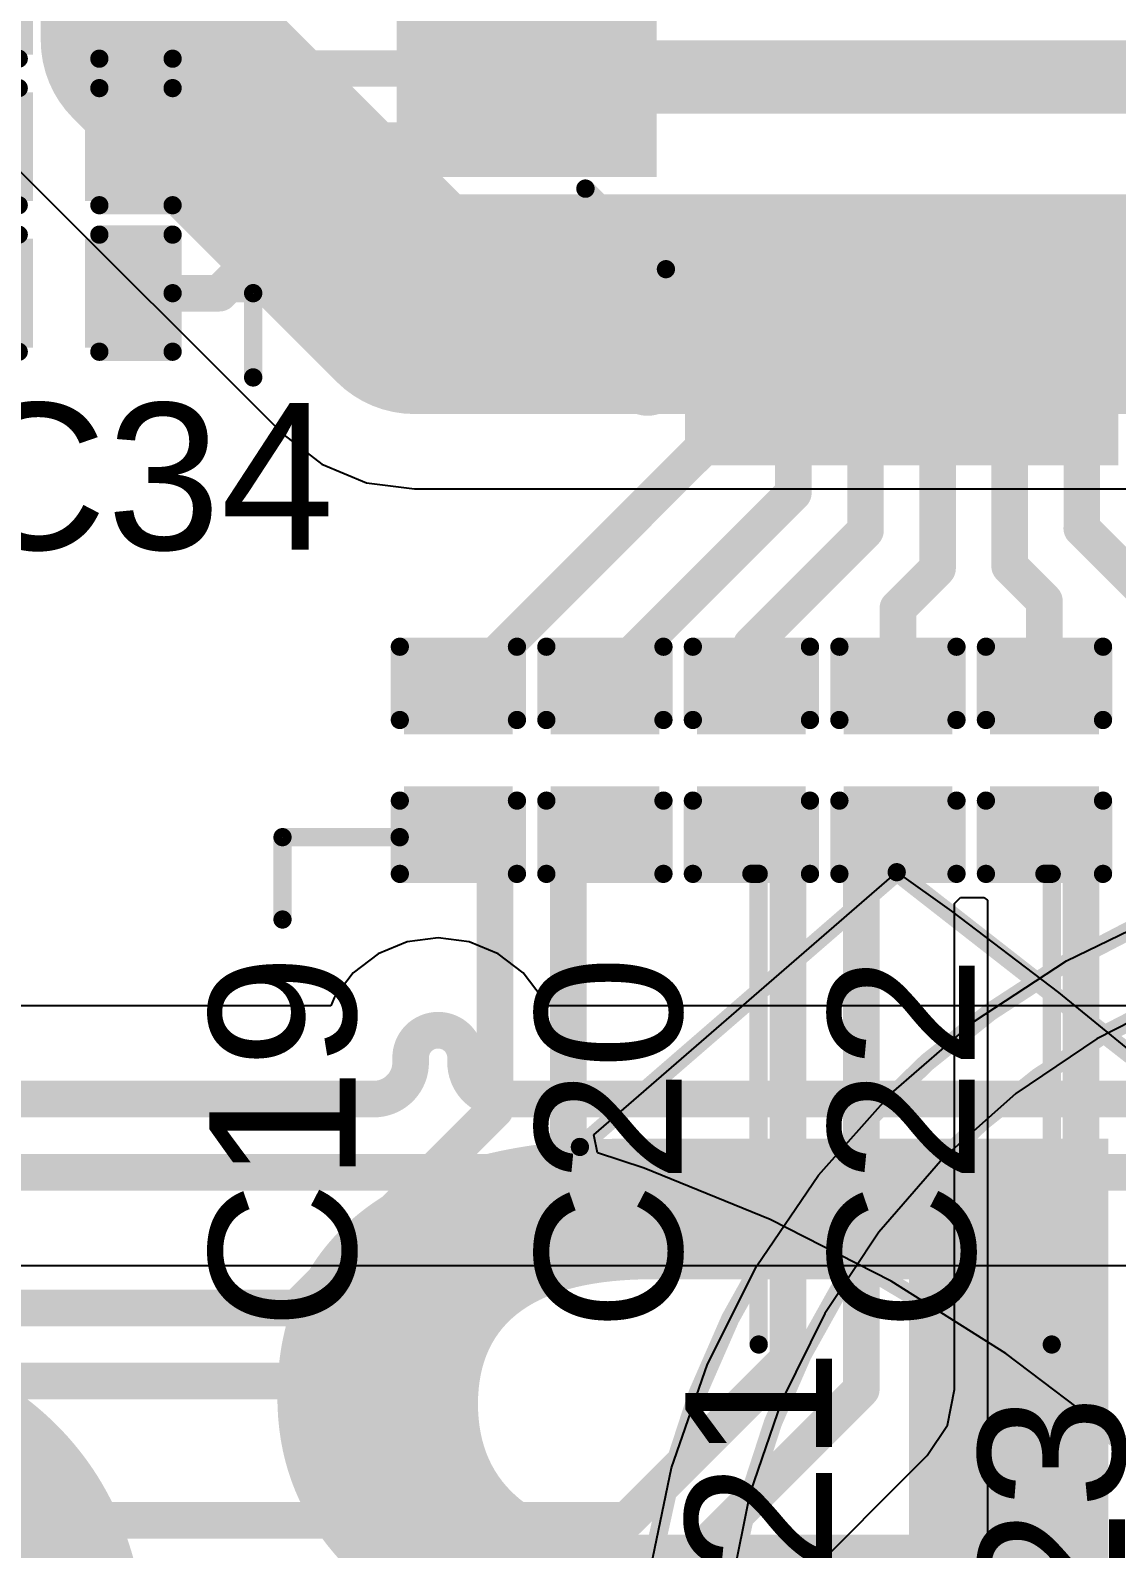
# Model space of a CAD drawing. Header units: inches. Extents: x -60 to 307, y -25 to 134.
# Drawn here: x 16.82 to 24.35, y 3.49 to 14.01 of the extents above; entities that cross this region are included whole.
import ezdxf

# ---------------------------------------------------------------- set-up
doc = ezdxf.new("R2010")
doc.units = ezdxf.units.IN
for name, color, linetype in [('BOARD OUTLINE', 216, 'Continuous'), ('Bottom Layer', 5, 'Continuous'), ('Bottom Overlay', 54, 'Continuous'), ('Top Layer', 1, 'Continuous'), ('Top Overlay', 2, 'Continuous'), ('Top Paste', 8, 'Continuous'), ('Top Solder', 216, 'Continuous')]:
    doc.layers.add(name, color=color, linetype=linetype)
doc.styles.add('Arial', font='', dxfattribs={"height": 0.2})
doc.styles.add('Arial Black_Bold', font='', dxfattribs={"height": 0.2})
doc.styles.get('Arial').set_extended_font_data('Arial')
doc.styles.get('Arial Black_Bold').set_extended_font_data('Arial Black', bold=True)

# ---------------------------------------------------------------- blocks, each defined once
blk = doc.blocks.new('32TQFP_11')
at = {"layer": 'Top Layer'}
for points in [[(-1.9, 2.3), (-1.9, 3.9), (-1.6, 3.9), (-1.6, 2.3)], [(-1.4, 2.3), (-1.4, 3.9), (-1.1, 3.9), (-1.1, 2.3)], [(-3.9, 1.9), (-2.3, 1.9), (-2.3, 1.6), (-3.9, 1.6)], [(-3.9, 1.4), (-2.3, 1.4), (-2.3, 1.1), (-3.9, 1.1)], [(-3.9, 0.9), (-2.3, 0.9), (-2.3, 0.6), (-3.9, 0.6)], [(-3.9, 0.4), (-2.3, 0.4), (-2.3, 0.1), (-3.9, 0.1)], [(-3.9, -0.1), (-2.3, -0.1), (-2.3, -0.4), (-3.9, -0.4)], [(-3.9, -0.6), (-2.3, -0.6), (-2.3, -0.9), (-3.9, -0.9)]]:
    blk.add_hatch(color=1, dxfattribs=at).paths.add_polyline_path(points)
at = {"layer": 'Top Paste'}
for points in [[(-1.9, 2.3), (-1.9, 3.9), (-1.6, 3.9), (-1.6, 2.3)], [(-1.4, 2.3), (-1.4, 3.9), (-1.1, 3.9), (-1.1, 2.3)], [(-3.9, 1.9), (-2.3, 1.9), (-2.3, 1.6), (-3.9, 1.6)], [(-3.9, 1.4), (-2.3, 1.4), (-2.3, 1.1), (-3.9, 1.1)], [(-3.9, 0.9), (-2.3, 0.9), (-2.3, 0.6), (-3.9, 0.6)], [(-3.9, 0.4), (-2.3, 0.4), (-2.3, 0.1), (-3.9, 0.1)], [(-3.9, -0.1), (-2.3, -0.1), (-2.3, -0.4), (-3.9, -0.4)], [(-3.9, -0.6), (-2.3, -0.6), (-2.3, -0.9), (-3.9, -0.9)]]:
    blk.add_hatch(color=8, dxfattribs=at).paths.add_polyline_path(points)
at = {"layer": 'Top Solder'}
for points in [[(-2.002, 2.198), (-2.002, 4.002), (-1.498, 4.002), (-1.498, 2.198)], [(-1.502, 2.198), (-1.502, 4.002), (-0.998, 4.002), (-0.998, 2.198)], [(-1.002, 2.198), (-1.002, 4.002), (-0.498, 4.002), (-0.498, 2.198)], [(-4.002, 2.002), (-2.198, 2.002), (-2.198, 1.498), (-4.002, 1.498)], [(-4.002, 1.502), (-2.198, 1.502), (-2.198, 0.998), (-4.002, 0.998)], [(-4.002, 1.002), (-2.198, 1.002), (-2.198, 0.498), (-4.002, 0.498)], [(-4.002, 0.502), (-2.198, 0.502), (-2.198, -0.002), (-4.002, -0.002)], [(-4.002, 0.002), (-2.198, 0.002), (-2.198, -0.502), (-4.002, -0.502)], [(-4.002, -0.498), (-2.198, -0.498), (-2.198, -1.002), (-4.002, -1.002)]]:
    blk.add_hatch(color=216, dxfattribs=at).paths.add_polyline_path(points)
at = {"layer": 'Top Overlay'}
blk.add_lwpolyline([(-2.083, 2.692, 0.127, 0.127, 0), (-2.642, 2.134, 0.127, 0.127, 0)], format="xyseb", dxfattribs=at)
for points in [[(-2.115, 2.692, 0.0635, 0.0635, 1), (-2.051, 2.692, 0.0635, 0.0635, 1)], [(-3.277, 2.261, 0.254, 0.254, 1), (-3.531, 2.261, 0.254, 0.254, 1)], [(-3.594, 2.261, 0.127, 0.127, 1), (-3.467, 2.261, 0.127, 0.127, 1)], [(-3.34, 2.261, 0.127, 0.127, 1), (-3.213, 2.261, 0.127, 0.127, 1)], [(-2.673, 2.134, 0.0635, 0.0635, 1), (-2.61, 2.134, 0.0635, 0.0635, 1)]]:
    blk.add_lwpolyline(points, format="xyseb", close=True, dxfattribs=at)
blk = doc.blocks.new('C___0402_44')
at = {"layer": 'Top Layer'}
for points in [[(-0.699, -0.318), (-0.699, 0.318), (-0.241, 0.318), (-0.241, -0.318)], [(0.241, -0.318), (0.241, 0.318), (0.699, 0.318), (0.699, -0.318)]]:
    blk.add_hatch(color=1, dxfattribs=at).paths.add_polyline_path(points)
at = {"layer": 'Top Paste'}
for points in [[(-0.699, -0.318), (-0.699, 0.318), (-0.241, 0.318), (-0.241, -0.318)], [(0.241, -0.318), (0.241, 0.318), (0.699, 0.318), (0.699, -0.318)]]:
    blk.add_hatch(color=8, dxfattribs=at).paths.add_polyline_path(points)
at = {"layer": 'Top Solder'}
for points in [[(-0.758, -0.377), (-0.758, 0.377), (-0.181, 0.377), (-0.181, -0.377)], [(0.181, -0.377), (0.181, 0.377), (0.758, 0.377), (0.758, -0.377)]]:
    blk.add_hatch(color=216, dxfattribs=at).paths.add_polyline_path(points)
at = {"layer": 'Top Overlay'}
for points in [[(-0.787, -0.406, 0.127, 0.127, 0), (-0.787, 0.406, 0.127, 0.127, 0)], [(-0.787, 0.406, 0.127, 0.127, 0), (-0.279, 0.406, 0.127, 0.127, 0)], [(0.279, 0.406, 0.127, 0.127, 0), (0.787, 0.406, 0.127, 0.127, 0)], [(0.787, -0.406, 0.127, 0.127, 0), (0.787, 0.406, 0.127, 0.127, 0)], [(-0.787, -0.406, 0.127, 0.127, 0), (-0.279, -0.406, 0.127, 0.127, 0)], [(0.279, -0.406, 0.127, 0.127, 0), (0.787, -0.406, 0.127, 0.127, 0)]]:
    blk.add_lwpolyline(points, format="xyseb", dxfattribs=at)
for points in [[(-0.819, 0.406, 0.0635, 0.0635, 1), (-0.756, 0.406, 0.0635, 0.0635, 1)], [(-0.819, 0.406, 0.0635, 0.0635, 1), (-0.756, 0.406, 0.0635, 0.0635, 1)], [(-0.311, 0.406, 0.0635, 0.0635, 1), (-0.248, 0.406, 0.0635, 0.0635, 1)], [(0.248, 0.406, 0.0635, 0.0635, 1), (0.311, 0.406, 0.0635, 0.0635, 1)], [(0.756, 0.406, 0.0635, 0.0635, 1), (0.819, 0.406, 0.0635, 0.0635, 1)], [(0.756, 0.406, 0.0635, 0.0635, 1), (0.819, 0.406, 0.0635, 0.0635, 1)], [(-0.819, -0.406, 0.0635, 0.0635, 1), (-0.756, -0.406, 0.0635, 0.0635, 1)], [(-0.819, -0.406, 0.0635, 0.0635, 1), (-0.756, -0.406, 0.0635, 0.0635, 1)], [(-0.311, -0.406, 0.0635, 0.0635, 1), (-0.248, -0.406, 0.0635, 0.0635, 1)], [(0.248, -0.406, 0.0635, 0.0635, 1), (0.311, -0.406, 0.0635, 0.0635, 1)], [(0.756, -0.406, 0.0635, 0.0635, 1), (0.819, -0.406, 0.0635, 0.0635, 1)], [(0.756, -0.406, 0.0635, 0.0635, 1), (0.819, -0.406, 0.0635, 0.0635, 1)]]:
    blk.add_lwpolyline(points, format="xyseb", close=True, dxfattribs=at)
blk = doc.blocks.new('C___0402_45')
at = {"layer": 'Top Layer'}
for points in [[(-0.699, -0.318), (-0.699, 0.318), (-0.241, 0.318), (-0.241, -0.318)], [(0.241, -0.318), (0.241, 0.318), (0.699, 0.318), (0.699, -0.318)]]:
    blk.add_hatch(color=1, dxfattribs=at).paths.add_polyline_path(points)
at = {"layer": 'Top Paste'}
for points in [[(-0.699, -0.318), (-0.699, 0.318), (-0.241, 0.318), (-0.241, -0.318)], [(0.241, -0.318), (0.241, 0.318), (0.699, 0.318), (0.699, -0.318)]]:
    blk.add_hatch(color=8, dxfattribs=at).paths.add_polyline_path(points)
at = {"layer": 'Top Solder'}
for points in [[(-0.758, -0.377), (-0.758, 0.377), (-0.181, 0.377), (-0.181, -0.377)], [(0.181, -0.377), (0.181, 0.377), (0.758, 0.377), (0.758, -0.377)]]:
    blk.add_hatch(color=216, dxfattribs=at).paths.add_polyline_path(points)
at = {"layer": 'Top Overlay'}
for points in [[(-0.787, -0.406, 0.127, 0.127, 0), (-0.787, 0.406, 0.127, 0.127, 0)], [(-0.787, 0.406, 0.127, 0.127, 0), (-0.279, 0.406, 0.127, 0.127, 0)], [(0.279, 0.406, 0.127, 0.127, 0), (0.787, 0.406, 0.127, 0.127, 0)], [(0.787, -0.406, 0.127, 0.127, 0), (0.787, 0.406, 0.127, 0.127, 0)], [(-0.787, -0.406, 0.127, 0.127, 0), (-0.279, -0.406, 0.127, 0.127, 0)], [(0.279, -0.406, 0.127, 0.127, 0), (0.787, -0.406, 0.127, 0.127, 0)]]:
    blk.add_lwpolyline(points, format="xyseb", dxfattribs=at)
for points in [[(-0.819, 0.406, 0.0635, 0.0635, 1), (-0.756, 0.406, 0.0635, 0.0635, 1)], [(-0.819, 0.406, 0.0635, 0.0635, 1), (-0.756, 0.406, 0.0635, 0.0635, 1)], [(-0.311, 0.406, 0.0635, 0.0635, 1), (-0.248, 0.406, 0.0635, 0.0635, 1)], [(0.248, 0.406, 0.0635, 0.0635, 1), (0.311, 0.406, 0.0635, 0.0635, 1)], [(0.756, 0.406, 0.0635, 0.0635, 1), (0.819, 0.406, 0.0635, 0.0635, 1)], [(0.756, 0.406, 0.0635, 0.0635, 1), (0.819, 0.406, 0.0635, 0.0635, 1)], [(-0.819, -0.406, 0.0635, 0.0635, 1), (-0.756, -0.406, 0.0635, 0.0635, 1)], [(-0.819, -0.406, 0.0635, 0.0635, 1), (-0.756, -0.406, 0.0635, 0.0635, 1)], [(-0.311, -0.406, 0.0635, 0.0635, 1), (-0.248, -0.406, 0.0635, 0.0635, 1)], [(0.248, -0.406, 0.0635, 0.0635, 1), (0.311, -0.406, 0.0635, 0.0635, 1)], [(0.756, -0.406, 0.0635, 0.0635, 1), (0.819, -0.406, 0.0635, 0.0635, 1)], [(0.756, -0.406, 0.0635, 0.0635, 1), (0.819, -0.406, 0.0635, 0.0635, 1)]]:
    blk.add_lwpolyline(points, format="xyseb", close=True, dxfattribs=at)
blk = doc.blocks.new('C___0402_46')
at = {"layer": 'Top Layer'}
for points in [[(-0.699, -0.318), (-0.699, 0.318), (-0.241, 0.318), (-0.241, -0.318)], [(0.241, -0.318), (0.241, 0.318), (0.699, 0.318), (0.699, -0.318)]]:
    blk.add_hatch(color=1, dxfattribs=at).paths.add_polyline_path(points)
at = {"layer": 'Top Paste'}
for points in [[(-0.699, -0.318), (-0.699, 0.318), (-0.241, 0.318), (-0.241, -0.318)], [(0.241, -0.318), (0.241, 0.318), (0.699, 0.318), (0.699, -0.318)]]:
    blk.add_hatch(color=8, dxfattribs=at).paths.add_polyline_path(points)
at = {"layer": 'Top Solder'}
for points in [[(-0.758, -0.377), (-0.758, 0.377), (-0.181, 0.377), (-0.181, -0.377)], [(0.181, -0.377), (0.181, 0.377), (0.758, 0.377), (0.758, -0.377)]]:
    blk.add_hatch(color=216, dxfattribs=at).paths.add_polyline_path(points)
at = {"layer": 'Top Overlay'}
for points in [[(-0.787, -0.406, 0.127, 0.127, 0), (-0.787, 0.406, 0.127, 0.127, 0)], [(-0.787, 0.406, 0.127, 0.127, 0), (-0.279, 0.406, 0.127, 0.127, 0)], [(0.279, 0.406, 0.127, 0.127, 0), (0.787, 0.406, 0.127, 0.127, 0)], [(0.787, -0.406, 0.127, 0.127, 0), (0.787, 0.406, 0.127, 0.127, 0)], [(-0.787, -0.406, 0.127, 0.127, 0), (-0.279, -0.406, 0.127, 0.127, 0)], [(0.279, -0.406, 0.127, 0.127, 0), (0.787, -0.406, 0.127, 0.127, 0)]]:
    blk.add_lwpolyline(points, format="xyseb", dxfattribs=at)
for points in [[(-0.819, 0.406, 0.0635, 0.0635, 1), (-0.756, 0.406, 0.0635, 0.0635, 1)], [(-0.819, 0.406, 0.0635, 0.0635, 1), (-0.756, 0.406, 0.0635, 0.0635, 1)], [(-0.311, 0.406, 0.0635, 0.0635, 1), (-0.248, 0.406, 0.0635, 0.0635, 1)], [(0.248, 0.406, 0.0635, 0.0635, 1), (0.311, 0.406, 0.0635, 0.0635, 1)], [(0.756, 0.406, 0.0635, 0.0635, 1), (0.819, 0.406, 0.0635, 0.0635, 1)], [(0.756, 0.406, 0.0635, 0.0635, 1), (0.819, 0.406, 0.0635, 0.0635, 1)], [(-0.819, -0.406, 0.0635, 0.0635, 1), (-0.756, -0.406, 0.0635, 0.0635, 1)], [(-0.819, -0.406, 0.0635, 0.0635, 1), (-0.756, -0.406, 0.0635, 0.0635, 1)], [(-0.311, -0.406, 0.0635, 0.0635, 1), (-0.248, -0.406, 0.0635, 0.0635, 1)], [(0.248, -0.406, 0.0635, 0.0635, 1), (0.311, -0.406, 0.0635, 0.0635, 1)], [(0.756, -0.406, 0.0635, 0.0635, 1), (0.819, -0.406, 0.0635, 0.0635, 1)], [(0.756, -0.406, 0.0635, 0.0635, 1), (0.819, -0.406, 0.0635, 0.0635, 1)]]:
    blk.add_lwpolyline(points, format="xyseb", close=True, dxfattribs=at)
blk = doc.blocks.new('C___0402_55')
at = {"layer": 'Top Layer'}
for points in [[(-0.699, -0.318), (-0.699, 0.318), (-0.241, 0.318), (-0.241, -0.318)], [(0.241, -0.318), (0.241, 0.318), (0.699, 0.318), (0.699, -0.318)]]:
    blk.add_hatch(color=1, dxfattribs=at).paths.add_polyline_path(points)
at = {"layer": 'Top Paste'}
for points in [[(-0.699, -0.318), (-0.699, 0.318), (-0.241, 0.318), (-0.241, -0.318)], [(0.241, -0.318), (0.241, 0.318), (0.699, 0.318), (0.699, -0.318)]]:
    blk.add_hatch(color=8, dxfattribs=at).paths.add_polyline_path(points)
at = {"layer": 'Top Solder'}
for points in [[(-0.758, -0.377), (-0.758, 0.377), (-0.181, 0.377), (-0.181, -0.377)], [(0.181, -0.377), (0.181, 0.377), (0.758, 0.377), (0.758, -0.377)]]:
    blk.add_hatch(color=216, dxfattribs=at).paths.add_polyline_path(points)
at = {"layer": 'Top Overlay'}
for points in [[(-0.787, 0.406, 0.127, 0.127, 0), (-0.787, -0.406, 0.127, 0.127, 0)], [(-0.787, 0.406, 0.127, 0.127, 0), (-0.279, 0.406, 0.127, 0.127, 0)], [(0.279, 0.406, 0.127, 0.127, 0), (0.787, 0.406, 0.127, 0.127, 0)], [(0.787, 0.406, 0.127, 0.127, 0), (0.787, -0.406, 0.127, 0.127, 0)], [(-0.787, -0.406, 0.127, 0.127, 0), (-0.279, -0.406, 0.127, 0.127, 0)], [(0.279, -0.406, 0.127, 0.127, 0), (0.787, -0.406, 0.127, 0.127, 0)]]:
    blk.add_lwpolyline(points, format="xyseb", dxfattribs=at)
for points in [[(-0.819, 0.406, 0.0635, 0.0635, 1), (-0.756, 0.406, 0.0635, 0.0635, 1)], [(-0.819, 0.406, 0.0635, 0.0635, 1), (-0.756, 0.406, 0.0635, 0.0635, 1)], [(-0.311, 0.406, 0.0635, 0.0635, 1), (-0.248, 0.406, 0.0635, 0.0635, 1)], [(0.248, 0.406, 0.0635, 0.0635, 1), (0.311, 0.406, 0.0635, 0.0635, 1)], [(0.756, 0.406, 0.0635, 0.0635, 1), (0.819, 0.406, 0.0635, 0.0635, 1)], [(0.756, 0.406, 0.0635, 0.0635, 1), (0.819, 0.406, 0.0635, 0.0635, 1)], [(-0.819, -0.406, 0.0635, 0.0635, 1), (-0.756, -0.406, 0.0635, 0.0635, 1)], [(-0.819, -0.406, 0.0635, 0.0635, 1), (-0.756, -0.406, 0.0635, 0.0635, 1)], [(-0.311, -0.406, 0.0635, 0.0635, 1), (-0.248, -0.406, 0.0635, 0.0635, 1)], [(0.248, -0.406, 0.0635, 0.0635, 1), (0.311, -0.406, 0.0635, 0.0635, 1)], [(0.756, -0.406, 0.0635, 0.0635, 1), (0.819, -0.406, 0.0635, 0.0635, 1)], [(0.756, -0.406, 0.0635, 0.0635, 1), (0.819, -0.406, 0.0635, 0.0635, 1)]]:
    blk.add_lwpolyline(points, format="xyseb", close=True, dxfattribs=at)
blk = doc.blocks.new('C___0402_56')
at = {"layer": 'Top Layer'}
for points in [[(-0.699, -0.318), (-0.699, 0.318), (-0.241, 0.318), (-0.241, -0.318)], [(0.241, -0.318), (0.241, 0.318), (0.699, 0.318), (0.699, -0.318)]]:
    blk.add_hatch(color=1, dxfattribs=at).paths.add_polyline_path(points)
at = {"layer": 'Top Paste'}
for points in [[(-0.699, -0.318), (-0.699, 0.318), (-0.241, 0.318), (-0.241, -0.318)], [(0.241, -0.318), (0.241, 0.318), (0.699, 0.318), (0.699, -0.318)]]:
    blk.add_hatch(color=8, dxfattribs=at).paths.add_polyline_path(points)
at = {"layer": 'Top Solder'}
for points in [[(-0.758, -0.377), (-0.758, 0.377), (-0.181, 0.377), (-0.181, -0.377)], [(0.181, -0.377), (0.181, 0.377), (0.758, 0.377), (0.758, -0.377)]]:
    blk.add_hatch(color=216, dxfattribs=at).paths.add_polyline_path(points)
at = {"layer": 'Top Overlay'}
for points in [[(-0.787, 0.406, 0.127, 0.127, 0), (-0.787, -0.406, 0.127, 0.127, 0)], [(-0.787, 0.406, 0.127, 0.127, 0), (-0.279, 0.406, 0.127, 0.127, 0)], [(0.279, 0.406, 0.127, 0.127, 0), (0.787, 0.406, 0.127, 0.127, 0)], [(0.787, 0.406, 0.127, 0.127, 0), (0.787, -0.406, 0.127, 0.127, 0)], [(-0.787, -0.406, 0.127, 0.127, 0), (-0.279, -0.406, 0.127, 0.127, 0)], [(0.279, -0.406, 0.127, 0.127, 0), (0.787, -0.406, 0.127, 0.127, 0)]]:
    blk.add_lwpolyline(points, format="xyseb", dxfattribs=at)
for points in [[(-0.819, 0.406, 0.0635, 0.0635, 1), (-0.756, 0.406, 0.0635, 0.0635, 1)], [(-0.819, 0.406, 0.0635, 0.0635, 1), (-0.756, 0.406, 0.0635, 0.0635, 1)], [(-0.311, 0.406, 0.0635, 0.0635, 1), (-0.248, 0.406, 0.0635, 0.0635, 1)], [(0.248, 0.406, 0.0635, 0.0635, 1), (0.311, 0.406, 0.0635, 0.0635, 1)], [(0.756, 0.406, 0.0635, 0.0635, 1), (0.819, 0.406, 0.0635, 0.0635, 1)], [(0.756, 0.406, 0.0635, 0.0635, 1), (0.819, 0.406, 0.0635, 0.0635, 1)], [(-0.819, -0.406, 0.0635, 0.0635, 1), (-0.756, -0.406, 0.0635, 0.0635, 1)], [(-0.819, -0.406, 0.0635, 0.0635, 1), (-0.756, -0.406, 0.0635, 0.0635, 1)], [(-0.311, -0.406, 0.0635, 0.0635, 1), (-0.248, -0.406, 0.0635, 0.0635, 1)], [(0.248, -0.406, 0.0635, 0.0635, 1), (0.311, -0.406, 0.0635, 0.0635, 1)], [(0.756, -0.406, 0.0635, 0.0635, 1), (0.819, -0.406, 0.0635, 0.0635, 1)], [(0.756, -0.406, 0.0635, 0.0635, 1), (0.819, -0.406, 0.0635, 0.0635, 1)]]:
    blk.add_lwpolyline(points, format="xyseb", close=True, dxfattribs=at)
blk = doc.blocks.new('C___0402_57')
at = {"layer": 'Top Layer'}
for points in [[(-0.699, -0.318), (-0.699, 0.318), (-0.241, 0.318), (-0.241, -0.318)], [(0.241, -0.318), (0.241, 0.318), (0.699, 0.318), (0.699, -0.318)]]:
    blk.add_hatch(color=1, dxfattribs=at).paths.add_polyline_path(points)
at = {"layer": 'Top Paste'}
for points in [[(-0.699, -0.318), (-0.699, 0.318), (-0.241, 0.318), (-0.241, -0.318)], [(0.241, -0.318), (0.241, 0.318), (0.699, 0.318), (0.699, -0.318)]]:
    blk.add_hatch(color=8, dxfattribs=at).paths.add_polyline_path(points)
at = {"layer": 'Top Solder'}
for points in [[(-0.758, -0.377), (-0.758, 0.377), (-0.181, 0.377), (-0.181, -0.377)], [(0.181, -0.377), (0.181, 0.377), (0.758, 0.377), (0.758, -0.377)]]:
    blk.add_hatch(color=216, dxfattribs=at).paths.add_polyline_path(points)
at = {"layer": 'Top Overlay'}
for points in [[(-0.787, 0.406, 0.127, 0.127, 0), (-0.787, -0.406, 0.127, 0.127, 0)], [(-0.787, 0.406, 0.127, 0.127, 0), (-0.279, 0.406, 0.127, 0.127, 0)], [(0.279, 0.406, 0.127, 0.127, 0), (0.787, 0.406, 0.127, 0.127, 0)], [(0.787, 0.406, 0.127, 0.127, 0), (0.787, -0.406, 0.127, 0.127, 0)], [(-0.787, -0.406, 0.127, 0.127, 0), (-0.279, -0.406, 0.127, 0.127, 0)], [(0.279, -0.406, 0.127, 0.127, 0), (0.787, -0.406, 0.127, 0.127, 0)]]:
    blk.add_lwpolyline(points, format="xyseb", dxfattribs=at)
for points in [[(-0.819, 0.406, 0.0635, 0.0635, 1), (-0.756, 0.406, 0.0635, 0.0635, 1)], [(-0.819, 0.406, 0.0635, 0.0635, 1), (-0.756, 0.406, 0.0635, 0.0635, 1)], [(-0.311, 0.406, 0.0635, 0.0635, 1), (-0.248, 0.406, 0.0635, 0.0635, 1)], [(0.248, 0.406, 0.0635, 0.0635, 1), (0.311, 0.406, 0.0635, 0.0635, 1)], [(0.756, 0.406, 0.0635, 0.0635, 1), (0.819, 0.406, 0.0635, 0.0635, 1)], [(0.756, 0.406, 0.0635, 0.0635, 1), (0.819, 0.406, 0.0635, 0.0635, 1)], [(-0.819, -0.406, 0.0635, 0.0635, 1), (-0.756, -0.406, 0.0635, 0.0635, 1)], [(-0.819, -0.406, 0.0635, 0.0635, 1), (-0.756, -0.406, 0.0635, 0.0635, 1)], [(-0.311, -0.406, 0.0635, 0.0635, 1), (-0.248, -0.406, 0.0635, 0.0635, 1)], [(0.248, -0.406, 0.0635, 0.0635, 1), (0.311, -0.406, 0.0635, 0.0635, 1)], [(0.756, -0.406, 0.0635, 0.0635, 1), (0.819, -0.406, 0.0635, 0.0635, 1)], [(0.756, -0.406, 0.0635, 0.0635, 1), (0.819, -0.406, 0.0635, 0.0635, 1)]]:
    blk.add_lwpolyline(points, format="xyseb", close=True, dxfattribs=at)
blk = doc.blocks.new('C___0402_58')
at = {"layer": 'Top Layer'}
for points in [[(-0.699, -0.318), (-0.699, 0.318), (-0.241, 0.318), (-0.241, -0.318)], [(0.241, -0.318), (0.241, 0.318), (0.699, 0.318), (0.699, -0.318)]]:
    blk.add_hatch(color=1, dxfattribs=at).paths.add_polyline_path(points)
at = {"layer": 'Top Paste'}
for points in [[(-0.699, -0.318), (-0.699, 0.318), (-0.241, 0.318), (-0.241, -0.318)], [(0.241, -0.318), (0.241, 0.318), (0.699, 0.318), (0.699, -0.318)]]:
    blk.add_hatch(color=8, dxfattribs=at).paths.add_polyline_path(points)
at = {"layer": 'Top Solder'}
for points in [[(-0.758, -0.377), (-0.758, 0.377), (-0.181, 0.377), (-0.181, -0.377)], [(0.181, -0.377), (0.181, 0.377), (0.758, 0.377), (0.758, -0.377)]]:
    blk.add_hatch(color=216, dxfattribs=at).paths.add_polyline_path(points)
at = {"layer": 'Top Overlay'}
for points in [[(-0.787, 0.406, 0.127, 0.127, 0), (-0.787, -0.406, 0.127, 0.127, 0)], [(-0.787, 0.406, 0.127, 0.127, 0), (-0.279, 0.406, 0.127, 0.127, 0)], [(0.279, 0.406, 0.127, 0.127, 0), (0.787, 0.406, 0.127, 0.127, 0)], [(0.787, 0.406, 0.127, 0.127, 0), (0.787, -0.406, 0.127, 0.127, 0)], [(-0.787, -0.406, 0.127, 0.127, 0), (-0.279, -0.406, 0.127, 0.127, 0)], [(0.279, -0.406, 0.127, 0.127, 0), (0.787, -0.406, 0.127, 0.127, 0)]]:
    blk.add_lwpolyline(points, format="xyseb", dxfattribs=at)
for points in [[(-0.819, 0.406, 0.0635, 0.0635, 1), (-0.756, 0.406, 0.0635, 0.0635, 1)], [(-0.819, 0.406, 0.0635, 0.0635, 1), (-0.756, 0.406, 0.0635, 0.0635, 1)], [(-0.311, 0.406, 0.0635, 0.0635, 1), (-0.248, 0.406, 0.0635, 0.0635, 1)], [(0.248, 0.406, 0.0635, 0.0635, 1), (0.311, 0.406, 0.0635, 0.0635, 1)], [(0.756, 0.406, 0.0635, 0.0635, 1), (0.819, 0.406, 0.0635, 0.0635, 1)], [(0.756, 0.406, 0.0635, 0.0635, 1), (0.819, 0.406, 0.0635, 0.0635, 1)], [(-0.819, -0.406, 0.0635, 0.0635, 1), (-0.756, -0.406, 0.0635, 0.0635, 1)], [(-0.819, -0.406, 0.0635, 0.0635, 1), (-0.756, -0.406, 0.0635, 0.0635, 1)], [(-0.311, -0.406, 0.0635, 0.0635, 1), (-0.248, -0.406, 0.0635, 0.0635, 1)], [(0.248, -0.406, 0.0635, 0.0635, 1), (0.311, -0.406, 0.0635, 0.0635, 1)], [(0.756, -0.406, 0.0635, 0.0635, 1), (0.819, -0.406, 0.0635, 0.0635, 1)], [(0.756, -0.406, 0.0635, 0.0635, 1), (0.819, -0.406, 0.0635, 0.0635, 1)]]:
    blk.add_lwpolyline(points, format="xyseb", close=True, dxfattribs=at)
blk = doc.blocks.new('C___0402_59')
at = {"layer": 'Top Layer'}
for points in [[(-0.699, -0.318), (-0.699, 0.318), (-0.241, 0.318), (-0.241, -0.318)], [(0.241, -0.318), (0.241, 0.318), (0.699, 0.318), (0.699, -0.318)]]:
    blk.add_hatch(color=1, dxfattribs=at).paths.add_polyline_path(points)
at = {"layer": 'Top Paste'}
for points in [[(-0.699, -0.318), (-0.699, 0.318), (-0.241, 0.318), (-0.241, -0.318)], [(0.241, -0.318), (0.241, 0.318), (0.699, 0.318), (0.699, -0.318)]]:
    blk.add_hatch(color=8, dxfattribs=at).paths.add_polyline_path(points)
at = {"layer": 'Top Solder'}
for points in [[(-0.758, -0.377), (-0.758, 0.377), (-0.181, 0.377), (-0.181, -0.377)], [(0.181, -0.377), (0.181, 0.377), (0.758, 0.377), (0.758, -0.377)]]:
    blk.add_hatch(color=216, dxfattribs=at).paths.add_polyline_path(points)
at = {"layer": 'Top Overlay'}
for points in [[(-0.787, 0.406, 0.127, 0.127, 0), (-0.787, -0.406, 0.127, 0.127, 0)], [(-0.787, 0.406, 0.127, 0.127, 0), (-0.279, 0.406, 0.127, 0.127, 0)], [(0.279, 0.406, 0.127, 0.127, 0), (0.787, 0.406, 0.127, 0.127, 0)], [(0.787, 0.406, 0.127, 0.127, 0), (0.787, -0.406, 0.127, 0.127, 0)], [(-0.787, -0.406, 0.127, 0.127, 0), (-0.279, -0.406, 0.127, 0.127, 0)], [(0.279, -0.406, 0.127, 0.127, 0), (0.787, -0.406, 0.127, 0.127, 0)]]:
    blk.add_lwpolyline(points, format="xyseb", dxfattribs=at)
for points in [[(-0.819, 0.406, 0.0635, 0.0635, 1), (-0.756, 0.406, 0.0635, 0.0635, 1)], [(-0.819, 0.406, 0.0635, 0.0635, 1), (-0.756, 0.406, 0.0635, 0.0635, 1)], [(-0.311, 0.406, 0.0635, 0.0635, 1), (-0.248, 0.406, 0.0635, 0.0635, 1)], [(0.248, 0.406, 0.0635, 0.0635, 1), (0.311, 0.406, 0.0635, 0.0635, 1)], [(0.756, 0.406, 0.0635, 0.0635, 1), (0.819, 0.406, 0.0635, 0.0635, 1)], [(0.756, 0.406, 0.0635, 0.0635, 1), (0.819, 0.406, 0.0635, 0.0635, 1)], [(-0.819, -0.406, 0.0635, 0.0635, 1), (-0.756, -0.406, 0.0635, 0.0635, 1)], [(-0.819, -0.406, 0.0635, 0.0635, 1), (-0.756, -0.406, 0.0635, 0.0635, 1)], [(-0.311, -0.406, 0.0635, 0.0635, 1), (-0.248, -0.406, 0.0635, 0.0635, 1)], [(0.248, -0.406, 0.0635, 0.0635, 1), (0.311, -0.406, 0.0635, 0.0635, 1)], [(0.756, -0.406, 0.0635, 0.0635, 1), (0.819, -0.406, 0.0635, 0.0635, 1)], [(0.756, -0.406, 0.0635, 0.0635, 1), (0.819, -0.406, 0.0635, 0.0635, 1)]]:
    blk.add_lwpolyline(points, format="xyseb", close=True, dxfattribs=at)

msp = doc.modelspace()

# ---------------------------------------------------------------- linework, layer by layer
at = {"layer": 'BOARD OUTLINE'}
msp.add_lwpolyline([(33.89, 54.238, 0.254, 0.254, -6.230382), (11.984, 54.26, 0.254, 0.254, 0)], format="xyseb", dxfattribs=at)
at = {"layer": 'Bottom Layer'}
for p, q in [((16.747, 13.039), (18.576, 11.21)), ((18.576, 11.21), (18.841, 11.006)), ((18.841, 11.006), (19.15, 10.878)), ((19.15, 10.878), (19.482, 10.835)), ((19.482, 10.835), (27.381, 10.835)), ((19.431, 7.695), (19.231, 7.612)), ((19.647, 7.723), (19.431, 7.695)), ((19.862, 7.695), (19.647, 7.723)), ((20.063, 7.612), (19.862, 7.695)), ((19.231, 7.612), (19.058, 7.48)), ((20.236, 7.48), (20.063, 7.612)), ((19.058, 7.48), (18.926, 7.307)), ((20.368, 7.307), (20.236, 7.48)), ((18.926, 7.307), (18.903, 7.251)), ((20.391, 7.251), (20.368, 7.307)), ((18.903, 7.251), (14.372, 7.251)), ((27.082, 7.251), (20.391, 7.251)), ((13.894, 5.449), (27.082, 5.449))]:
    msp.add_line(p, q, dxfattribs=at)
for points in [[(17.653, 13.945, 1.524, 1.524, 0), (17.653, 17.526, 1.524, 1.524, 0)], [(18.999, 14.808, 0.508, 0.508, 0), (20.117, 13.691, 0.508, 0.508, 0)], [(17.653, 13.945, 1.524, 1.524, 0), (19.482, 12.116, 1.524, 1.524, 0)], [(20.117, 13.691, 0.508, 0.508, 0), (26.772, 13.691, 0.508, 0.508, 0)], [(19.482, 12.116, 1.524, 1.524, 0), (27.381, 12.116, 1.524, 1.524, 0)], [(19.456, 6.891, 0.254, 0.254, -1), (19.837, 6.891, 0.254, 0.254, 0)], [(19.456, 6.858, 0.254, 0.254, -0.414214), (19.202, 6.604, 0.254, 0.254, 0)], [(19.456, 6.858, 0.254, 0.254, 0), (19.456, 6.891, 0.254, 0.254, 0)], [(19.837, 6.858, 0.254, 0.254, 0), (19.837, 6.891, 0.254, 0.254, 0)], [(20.091, 6.604, 0.254, 0.254, -0.414214), (19.837, 6.858, 0.254, 0.254, 0)], [(14.104, 6.604, 0.254, 0.254, 0), (18.762, 6.604, 0.254, 0.254, 0)], [(18.762, 6.604, 0.254, 0.254, 0), (19.202, 6.604, 0.254, 0.254, 0)], [(20.091, 6.604, 0.254, 0.254, 0), (20.599, 6.604, 0.254, 0.254, 0)], [(20.599, 6.604, 0.254, 0.254, 0), (27.466, 6.604, 0.254, 0.254, 0)], [(13.894, 6.096, 0.254, 0.254, 0), (27.534, 6.096, 0.254, 0.254, 0)]]:
    msp.add_lwpolyline(points, format="xyseb", dxfattribs=at)
for points in [[(17.272, 13.945, 0.762, 0.762, 1), (18.034, 13.945, 0.762, 0.762, 1)], [(17.272, 13.945, 0.762, 0.762, 1), (18.034, 13.945, 0.762, 0.762, 1)], [(19.99, 13.691, 0.254, 0.254, 1), (20.244, 13.691, 0.254, 0.254, 1)], [(19.99, 13.691, 0.254, 0.254, 1), (20.244, 13.691, 0.254, 0.254, 1)], [(19.101, 12.116, 0.762, 0.762, 1), (19.863, 12.116, 0.762, 0.762, 1)], [(19.101, 12.116, 0.762, 0.762, 1), (19.863, 12.116, 0.762, 0.762, 1)], [(19.393, 6.891, 0.127, 0.127, 1), (19.52, 6.891, 0.127, 0.127, 1)], [(19.393, 6.891, 0.127, 0.127, 1), (19.52, 6.891, 0.127, 0.127, 1)], [(19.393, 6.858, 0.127, 0.127, 1), (19.52, 6.858, 0.127, 0.127, 1)], [(19.393, 6.858, 0.127, 0.127, 1), (19.52, 6.858, 0.127, 0.127, 1)], [(19.774, 6.891, 0.127, 0.127, 1), (19.901, 6.891, 0.127, 0.127, 1)], [(19.774, 6.891, 0.127, 0.127, 1), (19.901, 6.891, 0.127, 0.127, 1)], [(19.774, 6.858, 0.127, 0.127, 1), (19.901, 6.858, 0.127, 0.127, 1)], [(19.774, 6.858, 0.127, 0.127, 1), (19.901, 6.858, 0.127, 0.127, 1)], [(18.699, 6.604, 0.127, 0.127, 1), (18.826, 6.604, 0.127, 0.127, 1)], [(18.699, 6.604, 0.127, 0.127, 1), (18.826, 6.604, 0.127, 0.127, 1)], [(19.139, 6.604, 0.127, 0.127, 1), (19.266, 6.604, 0.127, 0.127, 1)], [(19.139, 6.604, 0.127, 0.127, 1), (19.266, 6.604, 0.127, 0.127, 1)], [(20.028, 6.604, 0.127, 0.127, 1), (20.155, 6.604, 0.127, 0.127, 1)], [(20.028, 6.604, 0.127, 0.127, 1), (20.155, 6.604, 0.127, 0.127, 1)], [(20.536, 6.604, 0.127, 0.127, 1), (20.663, 6.604, 0.127, 0.127, 1)], [(20.536, 6.604, 0.127, 0.127, 1), (20.663, 6.604, 0.127, 0.127, 1)]]:
    msp.add_lwpolyline(points, format="xyseb", close=True, dxfattribs=at)
at = {"layer": 'Bottom Overlay'}
for p, q in [((20.727, 6.356), (22.827, 8.177)), ((22.827, 8.177), (22.827, 8.177)), ((22.827, 8.177), (22.827, 8.177)), ((22.827, 8.177), (23.207, 7.908)), ((23.207, 7.908), (23.948, 7.343)), ((24.003, 7.563), (24.688, 7.894)), ((23.366, 7.144), (24.003, 7.563)), ((23.948, 7.343), (24.669, 6.752)), ((24.817, 7.328), (24.213, 7.022)), ((22.79, 6.646), (23.366, 7.144)), ((24.213, 7.022), (23.653, 6.642)), ((22.284, 6.077), (22.79, 6.646)), ((23.653, 6.642), (23.147, 6.192)), ((20.751, 6.232), (20.727, 6.356)), ((21.076, 6.124), (20.751, 6.232)), ((21.949, 5.77), (21.076, 6.124)), ((23.147, 6.192), (22.702, 5.681)), ((21.856, 5.447), (22.284, 6.077)), ((22.787, 5.341), (21.949, 5.77)), ((22.702, 5.681), (22.327, 5.117)), ((21.514, 4.766), (21.856, 5.447)), ((23.584, 4.839), (22.787, 5.341)), ((22.327, 5.117), (22.028, 4.51)), ((21.264, 4.047), (21.514, 4.766)), ((24.334, 4.27), (23.584, 4.839)), ((22.028, 4.51), (21.809, 3.869)), ((25.031, 3.637), (24.334, 4.27)), ((21.11, 3.301), (21.264, 4.047)), ((21.809, 3.869), (21.675, 3.205))]:
    msp.add_line(p, q, dxfattribs=at)
for points in [[(21.082, 2.921, 0.127, 0.127, -3.727291), (23.62, -2.315, 0.127, 0.127, 0)], [(20.629, 6.272, 0.127, 0.127, 0), (22.827, 8.177, 0.127, 0.127, 0)], [(22.827, 8.177, 0.127, 0.127, -0.07106), (28.224, 3.072, 0.127, 0.127, 0)], [(21.64, 2.868, 0.127, 0.127, -3.472919), (24.269, -2.059, 0.127, 0.127, 0)], [(20.629, 6.272, 0.127, 0.127, -0.270243), (27.945, -1.653, 0.127, 0.127, 0)]]:
    msp.add_lwpolyline(points, format="xyseb", dxfattribs=at)
for points in [[(22.795, 8.177, 0.0635, 0.0635, 1), (22.858, 8.177, 0.0635, 0.0635, 1)], [(22.795, 8.177, 0.0635, 0.0635, 1), (22.858, 8.177, 0.0635, 0.0635, 1)], [(20.598, 6.272, 0.0635, 0.0635, 1), (20.661, 6.272, 0.0635, 0.0635, 1)], [(20.598, 6.272, 0.0635, 0.0635, 1), (20.661, 6.272, 0.0635, 0.0635, 1)]]:
    msp.add_lwpolyline(points, format="xyseb", close=True, dxfattribs=at)
at = {"layer": 'Top Layer'}
for p, q in [((23.228, 7.961), (23.268, 8.001)), ((23.228, 4.59), (23.228, 7.961)), ((23.268, 8.001), (23.43, 8.001)), ((23.43, 8.001), (23.457, 7.983)), ((23.457, 7.983), (23.457, -2.13)), ((23.179, 4.342), (23.228, 4.59)), ((23.038, 4.132), (23.179, 4.342)), ((21.623, 2.717), (23.038, 4.132))]:
    msp.add_line(p, q, dxfattribs=at)
for points in [[(18.173, 13.315, 0.254, 0.254, 0), (18.609, 13.75, 0.254, 0.254, 0)], [(18.609, 13.75, 0.254, 0.254, 0), (20.26, 13.75, 0.254, 0.254, 0)], [(17.488, 13.213, 0.254, 0.254, 0), (17.59, 13.315, 0.254, 0.254, 0)], [(17.59, 13.315, 0.254, 0.254, 0), (18.173, 13.315, 0.254, 0.254, 0)], [(18.13, 12.192, 0.254, 0.254, 0), (19.188, 13.25, 0.254, 0.254, 0)], [(19.188, 13.25, 0.254, 0.254, 0), (20.26, 13.25, 0.254, 0.254, 0)], [(17.488, 13.208, 0.254, 0.254, 0), (17.488, 13.213, 0.254, 0.254, 0)], [(17.488, 12.192, 0.254, 0.254, 0), (18.13, 12.192, 0.254, 0.254, 0)], [(21.61, 11.247, 0.254, 0.254, 0), (21.61, 11.9, 0.254, 0.254, 0)], [(22.11, 10.807, 0.254, 0.254, 0), (22.11, 11.9, 0.254, 0.254, 0)], [(22.61, 10.545, 0.254, 0.254, 0), (22.61, 11.9, 0.254, 0.254, 0)], [(23.11, 10.283, 0.254, 0.254, 0), (23.11, 11.9, 0.254, 0.254, 0)], [(23.61, 10.299, 0.254, 0.254, 0), (23.61, 11.9, 0.254, 0.254, 0)], [(24.11, 10.561, 0.254, 0.254, 0), (24.11, 11.9, 0.254, 0.254, 0)], [(21.031, 10.668, 0.254, 0.254, 0), (21.61, 11.247, 0.254, 0.254, 0)], [(21.463, 10.16, 0.254, 0.254, 0), (22.11, 10.807, 0.254, 0.254, 0)], [(19.787, 9.423, 0.254, 0.254, 0), (21.031, 10.668, 0.254, 0.254, 0)], [(21.819, 9.754, 0.254, 0.254, 0), (22.61, 10.545, 0.254, 0.254, 0)], [(24.11, 10.561, 0.254, 0.254, 0), (24.867, 9.804, 0.254, 0.254, 0)], [(23.61, 10.299, 0.254, 0.254, 0), (23.851, 10.058, 0.254, 0.254, 0)], [(22.835, 10.008, 0.254, 0.254, 0), (23.11, 10.283, 0.254, 0.254, 0)], [(20.803, 9.5, 0.254, 0.254, 0), (21.463, 10.16, 0.254, 0.254, 0)], [(22.835, 9.423, 0.254, 0.254, 0), (22.835, 10.008, 0.254, 0.254, 0)], [(23.851, 9.423, 0.254, 0.254, 0), (23.851, 10.058, 0.254, 0.254, 0)], [(21.819, 9.423, 0.254, 0.254, 0), (21.819, 9.754, 0.254, 0.254, 0)], [(20.803, 9.423, 0.254, 0.254, 0), (20.803, 9.5, 0.254, 0.254, 0)], [(19.787, 8.484, 0.254, 0.254, 0), (20.041, 8.23, 0.254, 0.254, 0)], [(20.549, 8.23, 0.254, 0.254, 0), (20.803, 8.484, 0.254, 0.254, 0)], [(21.819, 8.484, 0.254, 0.254, 0), (22.073, 8.23, 0.254, 0.254, 0)], [(22.581, 8.23, 0.254, 0.254, 0), (22.835, 8.484, 0.254, 0.254, 0)], [(23.851, 8.484, 0.254, 0.254, 0), (23.939, 8.484, 0.254, 0.254, 0)], [(23.939, 8.484, 0.254, 0.254, 0), (24.105, 8.319, 0.254, 0.254, 0)], [(24.105, -2.13, 0.254, 0.254, 0), (24.105, 8.319, 0.254, 0.254, 0)], [(20.041, 6.528, 0.254, 0.254, 0), (20.041, 8.23, 0.254, 0.254, 0)], [(20.549, 6.317, 0.254, 0.254, 0), (20.549, 8.23, 0.254, 0.254, 0)], [(22.073, 4.801, 0.254, 0.254, 0), (22.073, 8.23, 0.254, 0.254, 0)], [(22.581, 4.59, 0.254, 0.254, 0), (22.581, 8.23, 0.254, 0.254, 0)], [(18.669, 5.156, 0.254, 0.254, 0), (20.041, 6.528, 0.254, 0.254, 0)], [(18.879, 4.648, 0.254, 0.254, 0), (20.549, 6.317, 0.254, 0.254, 0)], [(15.164, 5.156, 0.254, 0.254, 0), (18.669, 5.156, 0.254, 0.254, 0)], [(20.955, 3.683, 0.254, 0.254, 0), (22.073, 4.801, 0.254, 0.254, 0)], [(14.953, 4.648, 0.254, 0.254, 0), (18.879, 4.648, 0.254, 0.254, 0)], [(21.165, 3.175, 0.254, 0.254, 0), (22.581, 4.59, 0.254, 0.254, 0)], [(11.532, 3.683, 0.254, 0.254, 0), (20.955, 3.683, 0.254, 0.254, 0)]]:
    msp.add_lwpolyline(points, format="xyseb", dxfattribs=at)
for points in [[(18.545, 13.75, 0.127, 0.127, 1), (18.672, 13.75, 0.127, 0.127, 1)], [(18.545, 13.75, 0.127, 0.127, 1), (18.672, 13.75, 0.127, 0.127, 1)], [(20.197, 13.75, 0.127, 0.127, 1), (20.324, 13.75, 0.127, 0.127, 1)], [(17.526, 13.315, 0.127, 0.127, 1), (17.653, 13.315, 0.127, 0.127, 1)], [(17.526, 13.315, 0.127, 0.127, 1), (17.653, 13.315, 0.127, 0.127, 1)], [(18.11, 13.315, 0.127, 0.127, 1), (18.237, 13.315, 0.127, 0.127, 1)], [(18.11, 13.315, 0.127, 0.127, 1), (18.237, 13.315, 0.127, 0.127, 1)], [(19.125, 13.25, 0.127, 0.127, 1), (19.252, 13.25, 0.127, 0.127, 1)], [(19.125, 13.25, 0.127, 0.127, 1), (19.252, 13.25, 0.127, 0.127, 1)], [(20.197, 13.25, 0.127, 0.127, 1), (20.324, 13.25, 0.127, 0.127, 1)], [(17.424, 13.213, 0.127, 0.127, 1), (17.551, 13.213, 0.127, 0.127, 1)], [(17.424, 13.213, 0.127, 0.127, 1), (17.551, 13.213, 0.127, 0.127, 1)], [(17.424, 13.208, 0.127, 0.127, 1), (17.551, 13.208, 0.127, 0.127, 1)], [(17.424, 12.192, 0.127, 0.127, 1), (17.551, 12.192, 0.127, 0.127, 1)], [(18.067, 12.192, 0.127, 0.127, 1), (18.194, 12.192, 0.127, 0.127, 1)], [(18.067, 12.192, 0.127, 0.127, 1), (18.194, 12.192, 0.127, 0.127, 1)], [(21.546, 11.9, 0.127, 0.127, 1), (21.673, 11.9, 0.127, 0.127, 1)], [(22.046, 11.9, 0.127, 0.127, 1), (22.173, 11.9, 0.127, 0.127, 1)], [(22.546, 11.9, 0.127, 0.127, 1), (22.673, 11.9, 0.127, 0.127, 1)], [(23.046, 11.9, 0.127, 0.127, 1), (23.173, 11.9, 0.127, 0.127, 1)], [(23.546, 11.9, 0.127, 0.127, 1), (23.673, 11.9, 0.127, 0.127, 1)], [(24.046, 11.9, 0.127, 0.127, 1), (24.173, 11.9, 0.127, 0.127, 1)], [(21.546, 11.247, 0.127, 0.127, 1), (21.673, 11.247, 0.127, 0.127, 1)], [(21.546, 11.247, 0.127, 0.127, 1), (21.673, 11.247, 0.127, 0.127, 1)], [(22.046, 10.807, 0.127, 0.127, 1), (22.173, 10.807, 0.127, 0.127, 1)], [(22.046, 10.807, 0.127, 0.127, 1), (22.173, 10.807, 0.127, 0.127, 1)], [(20.968, 10.668, 0.127, 0.127, 1), (21.095, 10.668, 0.127, 0.127, 1)], [(20.968, 10.668, 0.127, 0.127, 1), (21.095, 10.668, 0.127, 0.127, 1)], [(22.546, 10.545, 0.127, 0.127, 1), (22.673, 10.545, 0.127, 0.127, 1)], [(22.546, 10.545, 0.127, 0.127, 1), (22.673, 10.545, 0.127, 0.127, 1)], [(24.046, 10.561, 0.127, 0.127, 1), (24.173, 10.561, 0.127, 0.127, 1)], [(24.046, 10.561, 0.127, 0.127, 1), (24.173, 10.561, 0.127, 0.127, 1)], [(23.546, 10.299, 0.127, 0.127, 1), (23.673, 10.299, 0.127, 0.127, 1)], [(23.546, 10.299, 0.127, 0.127, 1), (23.673, 10.299, 0.127, 0.127, 1)], [(23.046, 10.283, 0.127, 0.127, 1), (23.173, 10.283, 0.127, 0.127, 1)], [(23.046, 10.283, 0.127, 0.127, 1), (23.173, 10.283, 0.127, 0.127, 1)], [(21.399, 10.16, 0.127, 0.127, 1), (21.526, 10.16, 0.127, 0.127, 1)], [(21.399, 10.16, 0.127, 0.127, 1), (21.526, 10.16, 0.127, 0.127, 1)], [(22.771, 10.008, 0.127, 0.127, 1), (22.898, 10.008, 0.127, 0.127, 1)], [(22.771, 10.008, 0.127, 0.127, 1), (22.898, 10.008, 0.127, 0.127, 1)], [(23.787, 10.058, 0.127, 0.127, 1), (23.914, 10.058, 0.127, 0.127, 1)], [(23.787, 10.058, 0.127, 0.127, 1), (23.914, 10.058, 0.127, 0.127, 1)], [(21.755, 9.754, 0.127, 0.127, 1), (21.882, 9.754, 0.127, 0.127, 1)], [(21.755, 9.754, 0.127, 0.127, 1), (21.882, 9.754, 0.127, 0.127, 1)], [(20.739, 9.5, 0.127, 0.127, 1), (20.866, 9.5, 0.127, 0.127, 1)], [(20.739, 9.5, 0.127, 0.127, 1), (20.866, 9.5, 0.127, 0.127, 1)], [(19.723, 9.423, 0.127, 0.127, 1), (19.85, 9.423, 0.127, 0.127, 1)], [(20.739, 9.423, 0.127, 0.127, 1), (20.866, 9.423, 0.127, 0.127, 1)], [(21.755, 9.423, 0.127, 0.127, 1), (21.882, 9.423, 0.127, 0.127, 1)], [(22.771, 9.423, 0.127, 0.127, 1), (22.898, 9.423, 0.127, 0.127, 1)], [(23.787, 9.423, 0.127, 0.127, 1), (23.914, 9.423, 0.127, 0.127, 1)], [(19.723, 8.484, 0.127, 0.127, 1), (19.85, 8.484, 0.127, 0.127, 1)], [(20.739, 8.484, 0.127, 0.127, 1), (20.866, 8.484, 0.127, 0.127, 1)], [(21.755, 8.484, 0.127, 0.127, 1), (21.882, 8.484, 0.127, 0.127, 1)], [(22.771, 8.484, 0.127, 0.127, 1), (22.898, 8.484, 0.127, 0.127, 1)], [(23.787, 8.484, 0.127, 0.127, 1), (23.914, 8.484, 0.127, 0.127, 1)], [(23.876, 8.484, 0.127, 0.127, 1), (24.003, 8.484, 0.127, 0.127, 1)], [(23.876, 8.484, 0.127, 0.127, 1), (24.003, 8.484, 0.127, 0.127, 1)], [(24.041, 8.319, 0.127, 0.127, 1), (24.168, 8.319, 0.127, 0.127, 1)], [(24.041, 8.319, 0.127, 0.127, 1), (24.168, 8.319, 0.127, 0.127, 1)], [(19.977, 8.23, 0.127, 0.127, 1), (20.104, 8.23, 0.127, 0.127, 1)], [(19.977, 8.23, 0.127, 0.127, 1), (20.104, 8.23, 0.127, 0.127, 1)], [(20.485, 8.23, 0.127, 0.127, 1), (20.612, 8.23, 0.127, 0.127, 1)], [(20.485, 8.23, 0.127, 0.127, 1), (20.612, 8.23, 0.127, 0.127, 1)], [(22.009, 8.23, 0.127, 0.127, 1), (22.136, 8.23, 0.127, 0.127, 1)], [(22.009, 8.23, 0.127, 0.127, 1), (22.136, 8.23, 0.127, 0.127, 1)], [(22.517, 8.23, 0.127, 0.127, 1), (22.644, 8.23, 0.127, 0.127, 1)], [(22.517, 8.23, 0.127, 0.127, 1), (22.644, 8.23, 0.127, 0.127, 1)], [(19.977, 6.528, 0.127, 0.127, 1), (20.104, 6.528, 0.127, 0.127, 1)], [(19.977, 6.528, 0.127, 0.127, 1), (20.104, 6.528, 0.127, 0.127, 1)], [(20.485, 6.317, 0.127, 0.127, 1), (20.612, 6.317, 0.127, 0.127, 1)], [(20.485, 6.317, 0.127, 0.127, 1), (20.612, 6.317, 0.127, 0.127, 1)], [(18.605, 5.156, 0.127, 0.127, 1), (18.733, 5.156, 0.127, 0.127, 1)], [(18.605, 5.156, 0.127, 0.127, 1), (18.733, 5.156, 0.127, 0.127, 1)], [(22.009, 4.801, 0.127, 0.127, 1), (22.136, 4.801, 0.127, 0.127, 1)], [(22.009, 4.801, 0.127, 0.127, 1), (22.136, 4.801, 0.127, 0.127, 1)], [(18.816, 4.648, 0.127, 0.127, 1), (18.943, 4.648, 0.127, 0.127, 1)], [(18.816, 4.648, 0.127, 0.127, 1), (18.943, 4.648, 0.127, 0.127, 1)], [(22.517, 4.59, 0.127, 0.127, 1), (22.644, 4.59, 0.127, 0.127, 1)], [(22.517, 4.59, 0.127, 0.127, 1), (22.644, 4.59, 0.127, 0.127, 1)], [(20.892, 3.683, 0.127, 0.127, 1), (21.018, 3.683, 0.127, 0.127, 1)], [(20.892, 3.683, 0.127, 0.127, 1), (21.018, 3.683, 0.127, 0.127, 1)]]:
    msp.add_lwpolyline(points, format="xyseb", close=True, dxfattribs=at)
at = {"layer": 'Top Overlay'}
for points in [[(17.805, 12.192, 0.127, 0.127, 0), (18.364, 12.192, 0.127, 0.127, 0)], [(18.364, 11.608, 0.127, 0.127, 0), (18.364, 12.192, 0.127, 0.127, 0)], [(18.567, 8.42, 0.127, 0.127, 0), (19.38, 8.42, 0.127, 0.127, 0)], [(18.567, 7.849, 0.127, 0.127, 0), (18.567, 8.42, 0.127, 0.127, 0)], [(21.819, 8.166, 0.127, 0.127, 0), (21.869, 8.166, 0.127, 0.127, 0)], [(21.869, 4.902, 0.127, 0.127, 0), (21.869, 8.166, 0.127, 0.127, 0)], [(23.851, 8.166, 0.127, 0.127, 0), (23.901, 8.166, 0.127, 0.127, 0)], [(23.901, 4.902, 0.127, 0.127, 0), (23.901, 8.166, 0.127, 0.127, 0)]]:
    msp.add_lwpolyline(points, format="xyseb", dxfattribs=at)
for points in [[(17.774, 12.192, 0.0635, 0.0635, 1), (17.837, 12.192, 0.0635, 0.0635, 1)], [(18.332, 12.192, 0.0635, 0.0635, 1), (18.396, 12.192, 0.0635, 0.0635, 1)], [(18.332, 12.192, 0.0635, 0.0635, 1), (18.396, 12.192, 0.0635, 0.0635, 1)], [(18.332, 11.608, 0.0635, 0.0635, 1), (18.396, 11.608, 0.0635, 0.0635, 1)], [(18.536, 8.42, 0.0635, 0.0635, 1), (18.599, 8.42, 0.0635, 0.0635, 1)], [(18.536, 8.42, 0.0635, 0.0635, 1), (18.599, 8.42, 0.0635, 0.0635, 1)], [(19.348, 8.42, 0.0635, 0.0635, 1), (19.412, 8.42, 0.0635, 0.0635, 1)], [(21.787, 8.166, 0.0635, 0.0635, 1), (21.85, 8.166, 0.0635, 0.0635, 1)], [(21.838, 8.166, 0.0635, 0.0635, 1), (21.901, 8.166, 0.0635, 0.0635, 1)], [(21.838, 8.166, 0.0635, 0.0635, 1), (21.901, 8.166, 0.0635, 0.0635, 1)], [(23.819, 8.166, 0.0635, 0.0635, 1), (23.882, 8.166, 0.0635, 0.0635, 1)], [(23.87, 8.166, 0.0635, 0.0635, 1), (23.933, 8.166, 0.0635, 0.0635, 1)], [(23.87, 8.166, 0.0635, 0.0635, 1), (23.933, 8.166, 0.0635, 0.0635, 1)], [(18.536, 7.849, 0.0635, 0.0635, 1), (18.599, 7.849, 0.0635, 0.0635, 1)], [(21.838, 4.902, 0.0635, 0.0635, 1), (21.901, 4.902, 0.0635, 0.0635, 1)], [(23.87, 4.902, 0.0635, 0.0635, 1), (23.933, 4.902, 0.0635, 0.0635, 1)]]:
    msp.add_lwpolyline(points, format="xyseb", close=True, dxfattribs=at)

# ---------------------------------------------------------------- block references
at = {"rotation": 90}
for name, p in [('32TQFP_11', (23.36, 15)), ('C___0402_59', (19.787, 8.953)), ('C___0402_58', (20.803, 8.953)), ('C___0402_57', (21.819, 8.953)), ('C___0402_56', (22.835, 8.953)), ('C___0402_55', (23.851, 8.953))]:
    msp.add_blockref(name, p, dxfattribs=at)
for name, p in [('C___0402_46', (17.018, 14.224)), ('C___0402_45', (17.018, 13.208)), ('C___0402_44', (17.018, 12.192))]:
    msp.add_blockref(name, p)

# ---------------------------------------------------------------- texts
at = {"layer": 'Bottom Overlay', "style": 'Arial Black_Bold', "text_generation_flag": 2}
msp.add_text('RoHS', height=6, rotation=360, dxfattribs=at).set_placement((24.935, 0.33))
at = {"layer": 'Top Overlay', "style": 'Arial'}
msp.add_text('C34', height=1.016, dxfattribs=at).set_placement((16.324, 10.414))
for s, p in [('C19', (19.075, 5.004)), ('C20', (21.336, 4.996)), ('C22', (23.368, 4.996)), ('C21', (22.377, 2.269)), ('C23', (24.409, 1.948))]:
    msp.add_text(s, height=1.016, rotation=90, dxfattribs=at).set_placement(p)

doc.saveas('drawing.dxf')
